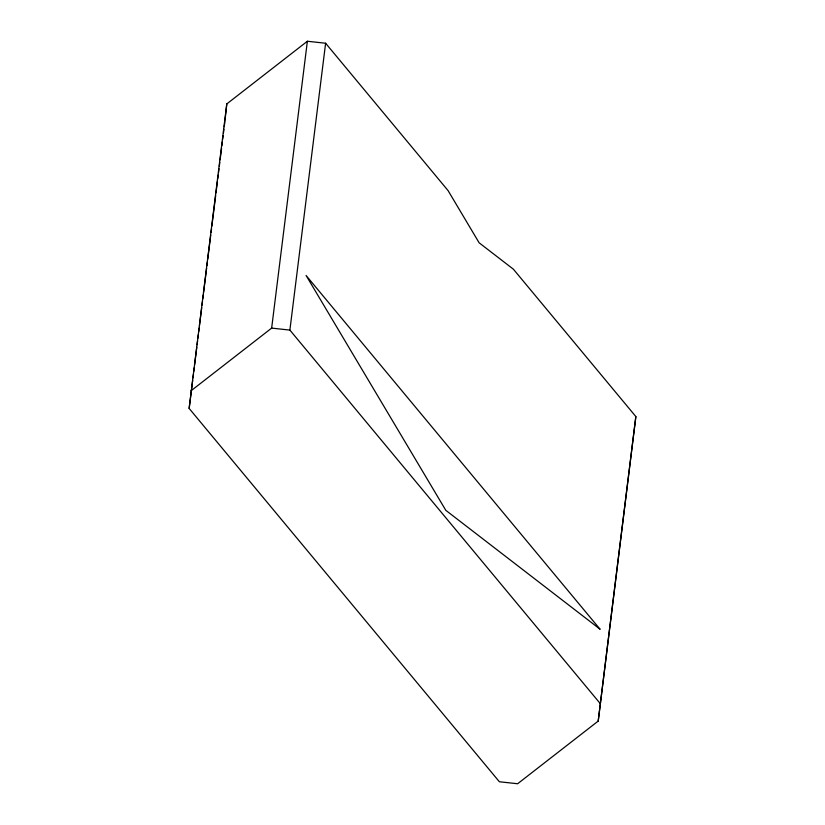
<?xml version="1.0" encoding="UTF-8"?>
<svg xmlns="http://www.w3.org/2000/svg" width="825" height="825" viewBox="0 0 825 825"><rect width="100%" height="100%" fill="white"/><g stroke="black" fill="none" stroke-linecap="round" stroke-linejoin="round"><path stroke-width="1.24" d="M189.152 408.437L226.792 103.919L307.374 41.25L325.617 43.24L448.078 190.606L479.129 242.797L513.387 269.198L635.848 416.563L598.208 721.081L517.626 783.75L499.383 781.76L189.152 408.437L192.648 380.387M225.019 120.316L226.792 103.919M598.208 721.081L635.848 416.563M192.968 377.84L193.442 374.014M193.762 371.456L194.236 367.641M194.556 365.083L196.773 347.243M197.093 344.685L197.567 340.859M197.887 338.312L198.361 334.486M198.681 331.939L199.155 328.113M199.475 325.566L201.702 307.715M202.022 305.168L202.496 301.342M202.816 298.794L203.29 294.968M203.61 292.421L206.621 268.197M206.941 265.64L207.415 261.824M207.735 259.267L210.746 235.042M211.066 232.495L211.54 228.669M211.86 226.122L215.676 195.525M215.995 192.978L217.418 181.5M217.738 178.953L218.213 175.127M218.532 172.58L219.007 168.754M219.326 166.207L219.801 162.381M220.12 159.823L221.554 148.356M221.863 145.798L222.348 141.983M222.657 139.425L223.142 135.599M223.451 133.052L223.936 129.226M224.245 126.679L224.885 121.584M191.06 390.772L271.652 328.103L307.374 41.25M600.115 703.416L289.884 330.093L325.617 43.24M271.652 328.103L289.884 330.093M599.981 629.135L445.799 510.314L306.075 275.457L599.981 629.135"/></g></svg>
